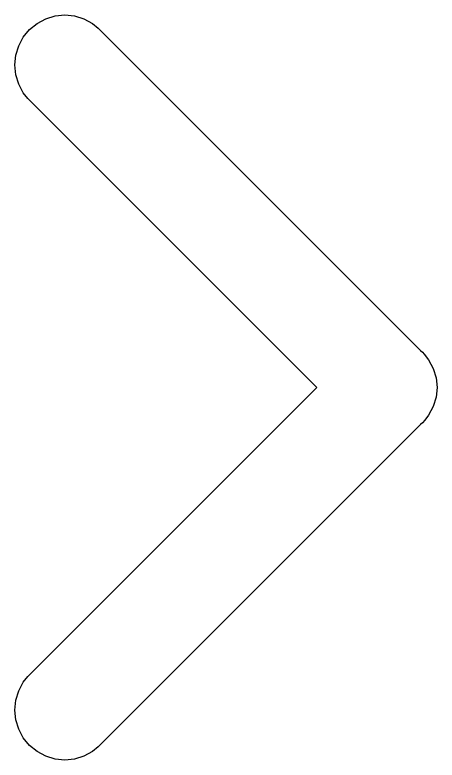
# Model space of a CAD drawing. Extents: x 40 to 70, y -130 to -60.
# Drawn here: x 60.42 to 60.929, y -95.449 to -94.551 of the extents above; entities that cross this region are included whole.
import ezdxf

# ---------------------------------------------------------------- set-up
doc = ezdxf.new("R2010")
doc.units = 0
doc.layers.add('BLACK', color=7, linetype='CONTINUOUS')

msp = doc.modelspace()

# ---------------------------------------------------------------- linework, layer by layer
at = {"layer": 'BLACK', "linetype": 'CONTINUOUS'}
for p, q in [((60.4466, -94.561), (60.457, -94.5554)), ((60.457, -94.5554), (60.4683, -94.552)), ((60.4683, -94.552), (60.4801, -94.5508)), ((60.4801, -94.5508), (60.4918, -94.552)), ((60.4918, -94.552), (60.5031, -94.5554)), ((60.5031, -94.5554), (60.5136, -94.561)), ((60.4374, -94.5685), (60.4466, -94.561)), ((60.5136, -94.561), (60.5204, -94.5666)), ((60.4299, -94.5776), (60.4374, -94.5685)), ((60.5204, -94.5666), (60.9093, -94.9555)), ((60.4244, -94.588), (60.4299, -94.5776)), ((60.4209, -94.5993), (60.4244, -94.588)), ((60.4198, -94.6111), (60.4209, -94.5993)), ((60.4209, -94.6229), (60.4198, -94.6111)), ((60.4244, -94.6342), (60.4209, -94.6229)), ((60.4299, -94.6446), (60.4244, -94.6342)), ((60.4356, -94.6514), (60.4299, -94.6446)), ((60.7841, -95), (60.4356, -94.6514)), ((60.9093, -94.9555), (60.9116, -94.9574)), ((60.9116, -94.9574), (60.9135, -94.9597)), ((60.9135, -94.9597), (60.9135, -94.9597)), ((60.9135, -94.9597), (60.9191, -94.9665)), ((60.9191, -94.9665), (60.9247, -94.9769)), ((60.9247, -94.9769), (60.9281, -94.9882)), ((60.9281, -94.9882), (60.9293, -95)), ((60.4356, -95.3486), (60.7841, -95)), ((60.9293, -95), (60.9281, -95.0118)), ((60.9281, -95.0118), (60.9247, -95.0231)), ((60.9247, -95.0231), (60.9191, -95.0335)), ((60.9143, -95.0394), (60.9116, -95.0426)), ((60.9191, -95.0335), (60.9143, -95.0394)), ((60.9093, -95.0445), (60.5204, -95.4334)), ((60.9116, -95.0426), (60.9093, -95.0445)), ((60.4244, -95.3658), (60.4299, -95.3554)), ((60.4299, -95.3554), (60.4356, -95.3486)), ((60.4209, -95.3771), (60.4244, -95.3658)), ((60.4198, -95.3889), (60.4209, -95.3771)), ((60.4209, -95.4007), (60.4198, -95.3889)), ((60.4244, -95.412), (60.4209, -95.4007)), ((60.4299, -95.4224), (60.4244, -95.412)), ((60.4374, -95.4315), (60.4299, -95.4224)), ((60.4466, -95.439), (60.4374, -95.4315)), ((60.5204, -95.4334), (60.5136, -95.439)), ((60.457, -95.4446), (60.4466, -95.439)), ((60.4683, -95.448), (60.457, -95.4446)), ((60.5031, -95.4446), (60.4918, -95.448)), ((60.5136, -95.439), (60.5031, -95.4446)), ((60.4801, -95.4492), (60.4683, -95.448)), ((60.4918, -95.448), (60.4801, -95.4492))]:
    msp.add_line(p, q, dxfattribs=at)

doc.saveas('drawing.dxf')
